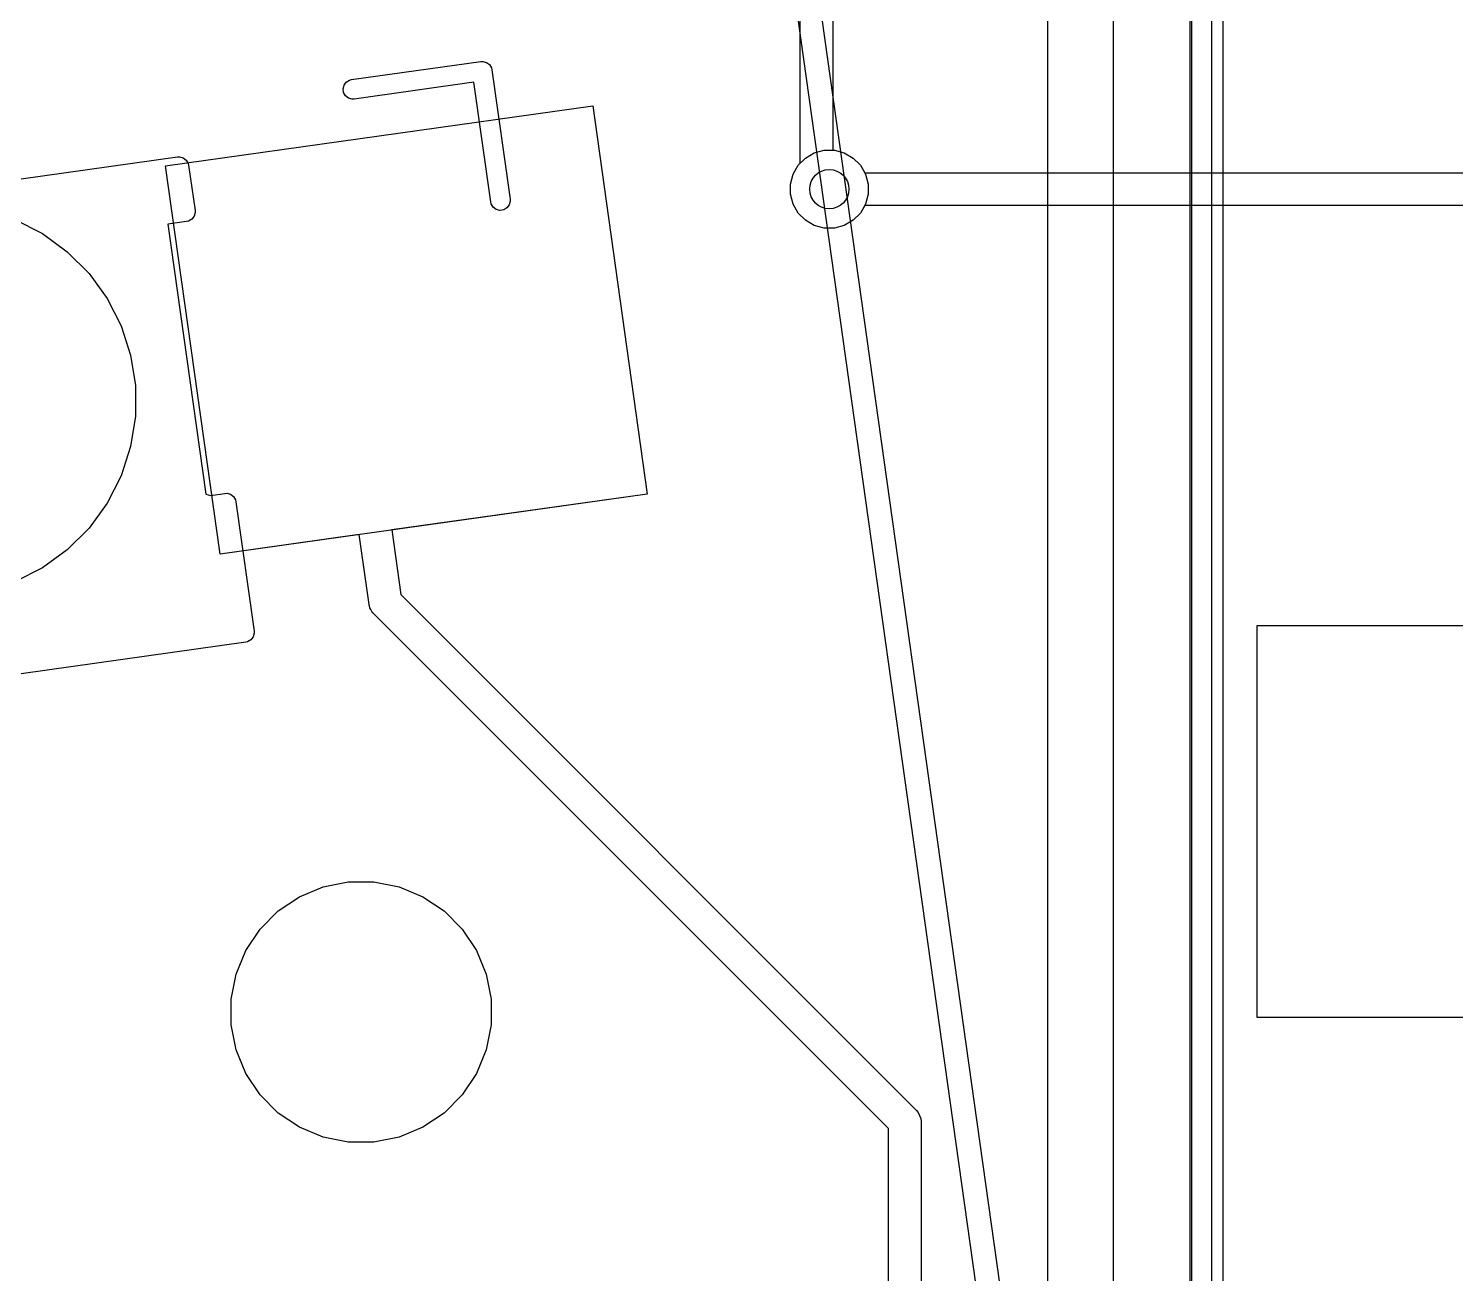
# Model space of a CAD drawing. Header units: millimetres. Extents: x 14 to 286, y -133 to -45.
# Drawn here: x 227.69 to 238.61, y -96.02 to -86.49 of the extents above; entities that cross this region are included whole.
import ezdxf

# ---------------------------------------------------------------- set-up
doc = ezdxf.new("R2010")
doc.units = ezdxf.units.MM
for name, color, linetype, true_color in [('B.Cu', 153, 'CONTINUOUS', 0x4d7fc4), ('B.Mask', 4, 'CONTINUOUS', 0x02ffee), ('B.Paste', 132, 'CONTINUOUS', 0x00c2c2), ('B.Silkscreen', 31, 'CONTINUOUS', 0xe8b2a7), ('F.Cu', 13, 'CONTINUOUS', 0xc83434), ('F.Mask', 201, 'CONTINUOUS', 0xd864ff), ('F.Silkscreen', 41, 'CONTINUOUS', 0xf2eda1), ('User.Drawings', 9, 'CONTINUOUS', 0xc2c2c2)]:
    doc.layers.add(name, color=color, linetype=linetype, true_color=true_color)

msp = doc.modelspace()

# ---------------------------------------------------------------- linework, layer by layer
at = {"layer": 'B.Cu', "linetype": 'CONTINUOUS'}
for p, q in [((235.4868, -101.3634), (235.4868, -82.926053)), ((235.9868, -82.926053), (235.9868, -101.259846)), ((233.5921, -87.522766), (233.5921, -85.071377)), ((233.8421, -85.071377), (233.8421, -87.423267)), ((236.5766, -98.9655), (236.5766, -85.1855)), ((236.8266, -85.237276), (236.8266, -98.913724)), ((228.736981, -87.541947), (232.004866, -87.082675)), ((232.004866, -87.082675), (232.422385, -90.053479)), ((233.8421, -87.423267), (233.853958, -87.423267)), ((233.853958, -87.423267), (233.929605, -87.443536)), ((233.929605, -87.443536), (233.997428, -87.482694)), ((229.1545, -90.512751), (228.736981, -87.541947)), ((233.537636, -87.605895), (233.576794, -87.538072)), ((233.576794, -87.538072), (233.5921, -87.522766)), ((233.997428, -87.482694), (234.052806, -87.538072)), ((234.052806, -87.538072), (234.091964, -87.605895)), ((233.517367, -87.681542), (233.537636, -87.605895)), ((234.091964, -87.605895), (234.112233, -87.681542)), ((233.517367, -87.759858), (233.517367, -87.681542)), ((233.537636, -87.835505), (233.517367, -87.759858)), ((234.112233, -87.759858), (234.091964, -87.835505)), ((234.112233, -87.681542), (234.112233, -87.759858)), ((233.576794, -87.903328), (233.537636, -87.835505)), ((234.091964, -87.835505), (234.052806, -87.903328)), ((233.632172, -87.958706), (233.576794, -87.903328)), ((233.699995, -87.997864), (233.632172, -87.958706)), ((233.775642, -88.018133), (233.699995, -87.997864)), ((233.929605, -87.997864), (233.853958, -88.018133)), ((233.997428, -87.958706), (233.929605, -87.997864)), ((234.052806, -87.903328), (233.997428, -87.958706)), ((233.853958, -88.018133), (233.775642, -88.018133)), ((232.422385, -90.053479), (230.466646, -90.32834)), ((230.219078, -90.363134), (229.1545, -90.512751)), ((230.294416, -90.899196), (230.219078, -90.363134)), ((230.466646, -90.32834), (230.536146, -90.82287)), ((230.536146, -90.82287), (234.480488, -94.767212)), ((230.295602, -90.904088), (230.294416, -90.899196)), ((230.295602, -90.906186), (230.295602, -90.904088)), ((230.296827, -90.909145), (230.295602, -90.906186)), ((230.300189, -90.923011), (230.296827, -90.909145)), ((230.308214, -90.936636), (230.300189, -90.923011)), ((230.314266, -90.951246), (230.308214, -90.936636)), ((230.314829, -90.951809), (230.314266, -90.951246)), ((230.323057, -90.961835), (230.314829, -90.951809)), ((230.324942, -90.965035), (230.323057, -90.961835)), ((230.326884, -90.966498), (230.324942, -90.965035)), ((230.329912, -90.970188), (230.326884, -90.966498)), ((234.2671, -94.907376), (230.329912, -90.970188)), ((237.09, -94.06), (237.09, -91.06)), ((237.09, -91.06), (240.39, -91.06)), ((240.39, -94.06), (237.09, -94.06)), ((234.480488, -94.767212), (234.496028, -94.786148)), ((234.496028, -94.786148), (234.496034, -94.786154)), ((234.496034, -94.786154), (234.514698, -94.831214)), ((234.514698, -94.831214), (234.5171, -94.8556)), ((234.5171, -94.8556), (234.5171, -97.373722)), ((234.2671, -97.373722), (234.2671, -94.907376))]:
    msp.add_line(p, q, dxfattribs=at)
at = {"layer": 'B.Cu'}
msp.add_circle((233.8148, -87.7207), 0.15, dxfattribs=at)
at = {"layer": 'B.Mask', "linetype": 'CONTINUOUS'}
for p, q in [((228.736981, -87.541947), (232.004866, -87.082675)), ((232.004866, -87.082675), (232.422385, -90.053479)), ((229.1545, -90.512751), (228.736981, -87.541947)), ((227.584407, -87.953923), (227.79413, -88.060782)), ((227.79413, -88.060782), (227.984554, -88.199133)), ((227.984554, -88.199133), (228.150991, -88.36557)), ((228.150991, -88.36557), (228.289342, -88.555994)), ((228.289342, -88.555994), (228.396201, -88.765717)), ((228.396201, -88.765717), (228.468937, -88.989574)), ((228.468937, -88.989574), (228.505758, -89.222053)), ((228.505758, -89.222053), (228.505758, -89.457431)), ((228.505758, -89.457431), (228.468937, -89.68991)), ((228.468937, -89.68991), (228.396201, -89.913767)), ((228.396201, -89.913767), (228.289342, -90.12349)), ((232.422385, -90.053479), (229.1545, -90.512751)), ((228.289342, -90.12349), (228.150991, -90.313914)), ((228.150991, -90.313914), (227.984554, -90.480351)), ((227.984554, -90.480351), (227.79413, -90.618702)), ((227.79413, -90.618702), (227.584407, -90.725561)), ((237.09, -94.06), (237.09, -91.06)), ((237.09, -91.06), (240.39, -91.06)), ((229.761265, -93.13488), (229.942377, -93.059861)), ((229.942377, -93.059861), (230.134645, -93.021616)), ((230.134645, -93.021616), (230.330679, -93.021616)), ((230.330679, -93.021616), (230.522947, -93.059861)), ((230.522947, -93.059861), (230.704059, -93.13488)), ((229.598269, -93.243791), (229.761265, -93.13488)), ((230.704059, -93.13488), (230.867055, -93.243791)), ((229.459652, -93.382408), (229.598269, -93.243791)), ((230.867055, -93.243791), (231.005672, -93.382408)), ((229.350741, -93.545404), (229.459652, -93.382408)), ((231.005672, -93.382408), (231.114583, -93.545404)), ((229.275722, -93.726516), (229.350741, -93.545404)), ((231.114583, -93.545404), (231.189602, -93.726516)), ((229.237477, -93.918784), (229.275722, -93.726516)), ((231.189602, -93.726516), (231.227847, -93.918784)), ((229.237477, -94.114818), (229.237477, -93.918784)), ((231.227847, -93.918784), (231.227847, -94.114818)), ((240.39, -94.06), (237.09, -94.06)), ((229.275722, -94.307086), (229.237477, -94.114818)), ((231.227847, -94.114818), (231.189602, -94.307086)), ((229.350741, -94.488198), (229.275722, -94.307086)), ((231.189602, -94.307086), (231.114583, -94.488198)), ((229.459652, -94.651194), (229.350741, -94.488198)), ((231.114583, -94.488198), (231.005672, -94.651194)), ((229.598269, -94.789811), (229.459652, -94.651194)), ((231.005672, -94.651194), (230.867055, -94.789811)), ((229.761265, -94.898722), (229.598269, -94.789811)), ((230.867055, -94.789811), (230.704059, -94.898722)), ((229.942377, -94.973741), (229.761265, -94.898722)), ((230.134645, -95.011986), (229.942377, -94.973741)), ((230.522947, -94.973741), (230.330679, -95.011986)), ((230.704059, -94.898722), (230.522947, -94.973741)), ((230.330679, -95.011986), (230.134645, -95.011986))]:
    msp.add_line(p, q, dxfattribs=at)
at = {"layer": 'B.Paste', "linetype": 'CONTINUOUS'}
for p, q in [((228.736981, -87.541947), (232.004866, -87.082675)), ((232.004866, -87.082675), (232.422385, -90.053479)), ((229.1545, -90.512751), (228.736981, -87.541947)), ((232.422385, -90.053479), (229.1545, -90.512751)), ((237.09, -94.06), (237.09, -91.06)), ((237.09, -91.06), (240.39, -91.06)), ((240.39, -94.06), (237.09, -94.06))]:
    msp.add_line(p, q, dxfattribs=at)
at = {"layer": 'B.Silkscreen', "linetype": 'CONTINUOUS'}
for p, q in [((220.5101, -88.642619), (228.828353, -87.473564)), ((228.828353, -87.473564), (228.843032, -87.472955)), ((228.843032, -87.472955), (228.843043, -87.472954)), ((228.843043, -87.472954), (228.871375, -87.480282)), ((228.871375, -87.480282), (228.894745, -87.497893)), ((228.894745, -87.497893), (228.909598, -87.523107)), ((228.909598, -87.523107), (228.913061, -87.537396)), ((228.913061, -87.537396), (228.961771, -87.88399)), ((228.961771, -87.88399), (228.96238, -87.89868)), ((228.897939, -87.968698), (228.75435, -87.988878)), ((228.75435, -87.988878), (229.04459, -90.054046)), ((228.912228, -87.965235), (228.897939, -87.968698)), ((228.937442, -87.950382), (228.912228, -87.965235)), ((228.955053, -87.927012), (228.937442, -87.950382)), ((228.96238, -87.89868), (228.955053, -87.927012)), ((229.04459, -90.054046), (229.081367, -90.063556)), ((229.081367, -90.063556), (229.190202, -90.048261)), ((229.190202, -90.048261), (229.204882, -90.047652)), ((229.204882, -90.047652), (229.204893, -90.047651)), ((229.204893, -90.047651), (229.233225, -90.054979)), ((229.233225, -90.054979), (229.256595, -90.07259)), ((229.256595, -90.07259), (229.271448, -90.097804)), ((229.271448, -90.097804), (229.274911, -90.112093)), ((229.274911, -90.112093), (229.414084, -91.102362)), ((229.407367, -91.145384), (229.389756, -91.168754)), ((229.414694, -91.117052), (229.407367, -91.145384)), ((229.414084, -91.102362), (229.414694, -91.117052)), ((229.350252, -91.18707), (224.398911, -91.882935)), ((229.364541, -91.183607), (229.350252, -91.18707)), ((229.389756, -91.168754), (229.364541, -91.183607))]:
    msp.add_line(p, q, dxfattribs=at)
at = {"layer": 'F.Cu', "linetype": 'CONTINUOUS'}
for p, q in [((233.632172, -87.482694), (233.699995, -87.443536)), ((233.699995, -87.443536), (233.775642, -87.423267)), ((233.775642, -87.423267), (233.853958, -87.423267)), ((233.853958, -87.423267), (233.929605, -87.443536)), ((233.929605, -87.443536), (233.997428, -87.482694)), ((233.537636, -87.605895), (233.576794, -87.538072)), ((233.576794, -87.538072), (233.632172, -87.482694)), ((233.997428, -87.482694), (234.052806, -87.538072)), ((234.052806, -87.538072), (234.086078, -87.5957)), ((233.517367, -87.681542), (233.537636, -87.605895)), ((234.086078, -87.5957), (251.205024, -87.5957)), ((233.517367, -87.759858), (233.517367, -87.681542)), ((233.537636, -87.835505), (233.517367, -87.759858)), ((233.576794, -87.903328), (233.537636, -87.835505)), ((234.086078, -87.8457), (234.052806, -87.903328)), ((251.2568, -87.8457), (234.086078, -87.8457)), ((233.632172, -87.958706), (233.576794, -87.903328)), ((233.699995, -87.997864), (233.632172, -87.958706)), ((233.775642, -88.018133), (233.699995, -87.997864)), ((233.929605, -87.997864), (233.853958, -88.018133)), ((233.997428, -87.958706), (233.929605, -87.997864)), ((234.052806, -87.903328), (233.997428, -87.958706)), ((233.853958, -88.018133), (233.775642, -88.018133))]:
    msp.add_line(p, q, dxfattribs=at)
at = {"layer": 'F.Cu'}
msp.add_circle((233.8148, -87.7207), 0.15, dxfattribs=at)
at = {"layer": 'F.Mask', "linetype": 'CONTINUOUS'}
for p, q in [((227.584407, -87.953923), (227.79413, -88.060782)), ((227.79413, -88.060782), (227.984554, -88.199133)), ((227.984554, -88.199133), (228.150991, -88.36557)), ((228.150991, -88.36557), (228.289342, -88.555994)), ((228.289342, -88.555994), (228.396201, -88.765717)), ((228.396201, -88.765717), (228.468937, -88.989574)), ((228.468937, -88.989574), (228.505758, -89.222053)), ((228.505758, -89.222053), (228.505758, -89.457431)), ((228.505758, -89.457431), (228.468937, -89.68991)), ((228.468937, -89.68991), (228.396201, -89.913767)), ((228.396201, -89.913767), (228.289342, -90.12349)), ((228.289342, -90.12349), (228.150991, -90.313914)), ((228.150991, -90.313914), (227.984554, -90.480351)), ((227.984554, -90.480351), (227.79413, -90.618702)), ((227.79413, -90.618702), (227.584407, -90.725561)), ((229.761265, -93.13488), (229.942377, -93.059861)), ((229.942377, -93.059861), (230.134645, -93.021616)), ((230.134645, -93.021616), (230.330679, -93.021616)), ((230.330679, -93.021616), (230.522947, -93.059861)), ((230.522947, -93.059861), (230.704059, -93.13488)), ((229.598269, -93.243791), (229.761265, -93.13488)), ((230.704059, -93.13488), (230.867055, -93.243791)), ((229.459652, -93.382408), (229.598269, -93.243791)), ((230.867055, -93.243791), (231.005672, -93.382408)), ((229.350741, -93.545404), (229.459652, -93.382408)), ((231.005672, -93.382408), (231.114583, -93.545404)), ((229.275722, -93.726516), (229.350741, -93.545404)), ((231.114583, -93.545404), (231.189602, -93.726516)), ((229.237477, -93.918784), (229.275722, -93.726516)), ((231.189602, -93.726516), (231.227847, -93.918784)), ((229.237477, -94.114818), (229.237477, -93.918784)), ((231.227847, -93.918784), (231.227847, -94.114818)), ((229.275722, -94.307086), (229.237477, -94.114818)), ((231.227847, -94.114818), (231.189602, -94.307086)), ((229.350741, -94.488198), (229.275722, -94.307086)), ((231.189602, -94.307086), (231.114583, -94.488198)), ((229.459652, -94.651194), (229.350741, -94.488198)), ((231.114583, -94.488198), (231.005672, -94.651194)), ((229.598269, -94.789811), (229.459652, -94.651194)), ((231.005672, -94.651194), (230.867055, -94.789811)), ((229.761265, -94.898722), (229.598269, -94.789811)), ((230.867055, -94.789811), (230.704059, -94.898722)), ((229.942377, -94.973741), (229.761265, -94.898722)), ((230.134645, -95.011986), (229.942377, -94.973741)), ((230.522947, -94.973741), (230.330679, -95.011986)), ((230.704059, -94.898722), (230.522947, -94.973741)), ((230.330679, -95.011986), (230.134645, -95.011986))]:
    msp.add_line(p, q, dxfattribs=at)
at = {"layer": 'F.Silkscreen', "linetype": 'CONTINUOUS'}
for p, q in [((229.761265, -93.13488), (229.942377, -93.059861)), ((229.942377, -93.059861), (230.134645, -93.021616)), ((230.134645, -93.021616), (230.330679, -93.021616)), ((230.330679, -93.021616), (230.522947, -93.059861)), ((230.522947, -93.059861), (230.704059, -93.13488)), ((229.598269, -93.243791), (229.761265, -93.13488)), ((230.704059, -93.13488), (230.867055, -93.243791)), ((229.459652, -93.382408), (229.598269, -93.243791)), ((230.867055, -93.243791), (231.005672, -93.382408)), ((229.350741, -93.545404), (229.459652, -93.382408)), ((231.005672, -93.382408), (231.114583, -93.545404)), ((229.275722, -93.726516), (229.350741, -93.545404)), ((231.114583, -93.545404), (231.189602, -93.726516)), ((229.237477, -93.918784), (229.275722, -93.726516)), ((231.189602, -93.726516), (231.227847, -93.918784)), ((229.237477, -94.114818), (229.237477, -93.918784)), ((231.227847, -93.918784), (231.227847, -94.114818)), ((229.275722, -94.307086), (229.237477, -94.114818)), ((231.227847, -94.114818), (231.189602, -94.307086)), ((229.350741, -94.488198), (229.275722, -94.307086)), ((231.189602, -94.307086), (231.114583, -94.488198)), ((229.459652, -94.651194), (229.350741, -94.488198)), ((231.114583, -94.488198), (231.005672, -94.651194)), ((229.598269, -94.789811), (229.459652, -94.651194)), ((231.005672, -94.651194), (230.867055, -94.789811)), ((229.761265, -94.898722), (229.598269, -94.789811)), ((230.867055, -94.789811), (230.704059, -94.898722)), ((229.942377, -94.973741), (229.761265, -94.898722)), ((230.134645, -95.011986), (229.942377, -94.973741)), ((230.522947, -94.973741), (230.330679, -95.011986)), ((230.704059, -94.898722), (230.522947, -94.973741)), ((230.330679, -95.011986), (230.134645, -95.011986))]:
    msp.add_line(p, q, dxfattribs=at)
at = {"layer": 'User.Drawings', "linetype": 'CONTINUOUS'}
for p, q in [((235.875257, -102.766206), (233.244947, -84.05058)), ((233.421299, -84.025345), (236.058629, -102.790925)), ((236.59, -104.665), (236.59, -85.615)), ((236.74, -85.69), (236.74, -104.530009)), ((230.159059, -86.882615), (231.149327, -86.743442)), ((231.149327, -86.743442), (231.164017, -86.742832)), ((231.164017, -86.742832), (231.192349, -86.75016)), ((231.192349, -86.75016), (231.215719, -86.767771)), ((231.215719, -86.767771), (231.230572, -86.792985)), ((231.230572, -86.792985), (231.234035, -86.807274)), ((230.101945, -86.924301), (230.119556, -86.900931)), ((230.119556, -86.900931), (230.14477, -86.886078)), ((230.14477, -86.886078), (230.159059, -86.882615)), ((231.095932, -86.902419), (230.179935, -87.031155)), ((231.224668, -87.818418), (231.095932, -86.902419)), ((231.234035, -86.807274), (231.373208, -87.797542)), ((230.094617, -86.952633), (230.101945, -86.924301)), ((230.09869, -86.981612), (230.094617, -86.952633)), ((230.113543, -87.006826), (230.09869, -86.981612)), ((230.136913, -87.024437), (230.113543, -87.006826)), ((230.165245, -87.031765), (230.136913, -87.024437)), ((230.179935, -87.031155), (230.165245, -87.031765)), ((231.228131, -87.832707), (231.224668, -87.818418)), ((231.242984, -87.857921), (231.228131, -87.832707)), ((231.266354, -87.875532), (231.242984, -87.857921)), ((231.294686, -87.88286), (231.266354, -87.875532)), ((231.323665, -87.878787), (231.294686, -87.88286)), ((231.348879, -87.863934), (231.323665, -87.878787)), ((231.36649, -87.840564), (231.348879, -87.863934)), ((231.373818, -87.812232), (231.36649, -87.840564)), ((231.373208, -87.797542), (231.373818, -87.812232))]:
    msp.add_line(p, q, dxfattribs=at)

doc.saveas('drawing.dxf')
